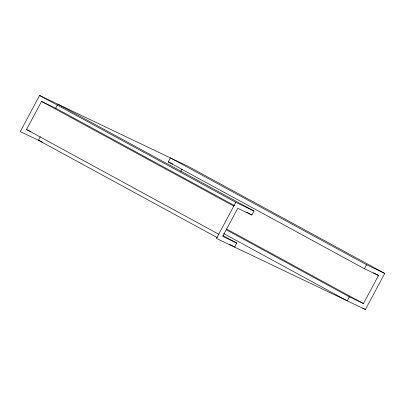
<?xml version="1.0" encoding="UTF-8"?>
<svg xmlns="http://www.w3.org/2000/svg" width="405" height="405" viewBox="0 0 405 405"><rect width="100%" height="100%" fill="white"/><g stroke="black" fill="none" stroke-linecap="round" stroke-linejoin="round"><path stroke-width="0.61" d="M229.635 244.387L234.622 247.101L236.773 243.091L222.699 236.373L237.755 208.302L251.829 215.014L253.981 211.005L235.801 202.328L216.447 238.429L365.396 309.516L384.75 273.416L188.553 166.571L39.604 95.484L20.25 131.584L42.409 142.16M218.821 234.262L26.507 129.529L41.558 101.458L55.632 108.17L234.647 205.659M40.313 136.748L38.429 140.257L217.444 237.745M55.632 108.17L57.247 105.163M226.329 229.822L349.368 296.83L363.442 303.542L378.493 275.471L364.419 268.753L168.227 161.909L170.378 157.899L366.571 264.743L384.75 273.416M180.822 171.376L182.007 169.174M349.368 296.83L347.217 300.839L223.626 233.533M364.419 268.753L366.571 264.743M168.227 161.909L172.727 164.055M26.507 129.529L31.008 131.681M373.506 272.752L378.493 275.471M57.783 104.161L253.981 211.005M39.604 95.484L235.801 202.328M246.842 212.301L251.829 215.014M41.558 101.458L233.877 206.185M226.547 228.997L363.442 303.542M362.622 308.008L365.396 309.516M222.917 235.548L236.773 243.091"/></g></svg>
